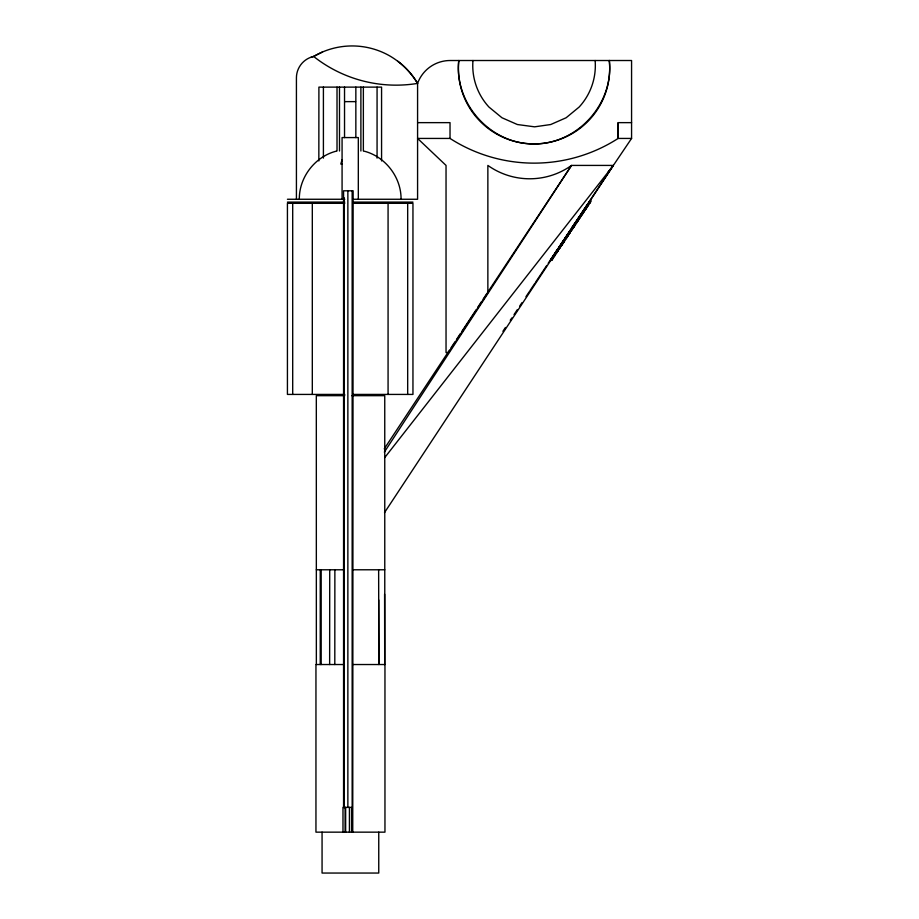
<?xml version="1.0" encoding="UTF-8"?>
<svg xmlns="http://www.w3.org/2000/svg" width="919" height="919" viewBox="0 0 919 919"><rect width="100%" height="100%" fill="white"/><g stroke="black" fill="none" stroke-linecap="round" stroke-linejoin="round"><path stroke-width="1.38" d="M318.847 160.94L318.904 87.121L381.569 87.121L381.569 160.94M323.408 158.102L323.408 87.121M337.02 151.003L337.02 87.121M339.49 151.003L339.49 87.121M344.154 807.801L344.154 197.757M344.533 137.574L344.533 87.121M347.864 807.387L347.864 190.796M352.161 190.796L352.161 807.387L342.982 807.387L342.982 832.154M352.747 832.154L353.137 190.796L343.568 190.796L343.568 807.387M631.571 122.641L618.2 122.641L618.131 138.436A155.38 155.38 0 0 1 450.023 138.436L417.582 138.436L446.037 165.42L446.037 352.54L448.426 352.54L487.863 292.598L487.863 165.42A72.153 72.153 0 0 0 571.526 165.42L613.352 165.42L631.571 138.436L631.571 60.516L450.161 60.516A34.623 34.623 0 0 0 417.582 83.399A132.818 132.818 0 0 1 313.632 56.461L311.242 57.127M299.318 199.262C299.077 177.298 314.953 156.609 336.228 151.164M342.075 159.757L340.8 164.053L342.075 164.053M384.349 452.114L571.526 165.42L487.863 292.035M384.521 512.607L613.352 165.42L608.045 172.14M384.245 448.863L449.448 350.173M451.022 347.796L454.939 341.868M456.502 339.49L460.43 333.563M461.993 331.185L476.111 309.829M477.673 307.451L481.59 301.524M483.164 299.146L487.081 293.218M502.911 331.311L505.473 327.463M510.24 320.306L511.826 317.928M514.043 314.597L517.386 309.577M519.603 306.245L521.981 302.661M525.955 296.699L529.298 291.679M529.93 290.726L534.858 283.328M535.49 282.374L540.418 274.976M541.05 274.023L546.771 265.442M548.206 263.282L613.352 165.42L384.693 457.639M296.423 199.262L296.423 77.885A21.93 21.93 0 0 1 313.632 56.461L322.5 51.992M378.639 569.791L378.858 664.529L378.685 599.935M344.774 101.63L355.607 101.63M417.582 122.641L450.023 122.641L450.023 138.436M631.571 138.436L618.131 138.436L618.2 122.641M287.429 199.262L344.774 199.262M352.896 199.262L417.582 199.262L417.582 83.399C410.747 72.015 401.052 62.469 389.564 55.806A75.863 75.863 0 0 0 313.632 56.461M287.429 202.1L344.774 202.1M352.896 202.1L412.953 202.1M344.774 203.317L287.429 203.317L287.429 394.423L344.774 394.423M352.839 203.317L412.953 203.317L412.953 394.423L352.839 394.423M344.774 395.675L316.32 395.675L316.354 664.529M351.851 395.675L384.751 395.675L384.785 664.529M316.32 569.78L344.154 569.78M352.747 569.78L384.751 569.78M344.143 664.529L315.952 664.529L315.952 832.154L384.958 832.154L384.958 664.529L352.747 664.529M364.154 151.164C385.429 156.609 401.304 177.298 401.063 199.262M590.159 200.262L591.204 200.962L570.825 231.565L569.791 230.853M589.527 201.215L590.515 201.985M589.378 201.433L590.423 202.123M588.987 202.019L590.032 202.708M588.803 202.306L589.837 202.996M588.574 202.651L589.619 203.34M587.54 204.19L588.585 204.88M587.459 204.305L588.505 205.006M587.379 204.443L588.424 205.132M586.827 205.27L587.873 205.959M586.575 205.649L587.62 206.35M586.023 206.465L587.069 207.166M585.748 206.89L586.793 207.591L585.667 207.005M585.483 207.28L586.529 207.97M585.38 207.43L586.448 208.085M585.219 207.671L586.265 208.372M584.978 208.039L586.012 208.751M584.714 208.441L585.748 209.141M584.553 208.682L585.598 209.371M584.461 208.82L585.506 209.521M584.208 209.199L585.265 209.877M583.531 210.221L584.576 210.91M583.197 210.715L584.243 211.404M583.128 210.819L584.174 211.519M583.06 210.922L584.105 211.623M582.795 211.324L583.841 212.013M582.405 211.898L583.45 212.599M582.049 212.438L583.174 213.024M581.991 212.519L583.06 213.185M581.83 212.76L582.922 213.403M581.394 213.426L582.508 214.024M581.267 213.61L582.221 214.437M581.153 213.782L582.198 214.472M581.061 213.932L582.106 214.632M580.946 214.093L581.991 214.793M580.153 215.287L581.199 215.988M579.878 215.701L580.923 216.402M579.498 216.275L580.601 216.884M579.338 216.516L580.383 217.217M580.211 217.458L579.165 216.769L580.153 217.55M578.924 217.137L579.969 217.826M578.396 217.929L579.441 218.63M578.223 218.182L579.269 218.883M577.603 219.124L578.648 219.813M577.454 219.354L578.499 220.043M577.212 219.71L578.258 220.411M577.143 219.813L578.189 220.503M577.006 220.009L578.051 220.709M576.73 220.434L577.775 221.123M576.443 220.859L577.546 221.479M576.156 221.295L577.201 221.984M575.937 221.628L576.994 222.306M575.868 221.72L576.914 222.421M575.753 221.893L576.799 222.582M575.581 222.168L576.615 222.857M575.42 222.398L576.454 223.099M575.294 222.582L576.328 223.306M575.145 222.812L576.19 223.501M574.524 223.742L575.57 224.443M575.34 224.776L574.306 224.075L575.317 224.822M574.111 224.374L575.156 225.063M575.076 225.178L573.996 224.535L574.984 225.316M573.502 225.281L574.501 226.04M573.41 225.419L574.455 226.12M572.882 226.212L573.927 226.913M572.732 226.43L573.755 227.165M572.503 226.775L573.548 227.475M572.48 226.821L573.502 227.533M572.227 227.188L573.272 227.889M571.871 227.728L572.974 228.337M571.572 228.176L572.663 228.797M570.745 229.417L571.79 230.106M570.102 230.393L571.147 231.083M569.964 230.589L571.009 231.289M569.217 231.714L570.262 232.415L565.587 239.434L564.588 238.676M569.102 231.887L570.148 232.576M569.01 232.025L570.056 232.725M568.953 232.116L569.987 232.817M568.47 232.84L569.516 233.541M568.011 233.529L569.056 234.219M567.873 233.736L568.918 234.437M567.609 234.138L568.654 234.839M567.299 234.598L568.344 235.298M567.218 234.713L568.264 235.413M567 235.046L568.045 235.746M567.689 236.275L566.644 235.574L567.597 236.413M566.426 235.907L567.437 236.654M565.667 237.056L566.713 237.745M565.162 237.814L566.207 238.503M564.817 238.331L565.863 239.02M563.944 239.641L564.99 240.33L551.584 260.468L550.538 259.778M563.692 240.02L564.737 240.721M563.45 240.376L564.496 241.077M563.313 240.594L564.3 241.364M563.163 240.801L564.209 241.502M562.773 241.387L563.818 242.088M562.669 241.548L563.715 242.248M562.589 241.674L563.634 242.375M562.359 242.019L563.404 242.719M561.52 243.271L562.566 243.972M561.256 243.684L562.302 244.374M561.164 243.811L562.21 244.511M560.923 244.178L561.957 244.879M560.808 244.351L561.842 245.051M560.613 244.649L561.658 245.339M560.188 245.27L561.233 245.97M559.82 245.832L560.854 246.533M559.269 246.648L560.314 247.349M559.2 246.774L560.211 247.51M559.016 247.05L560.085 247.705M558.763 247.406L559.809 248.107M557.994 248.578L559.051 249.256M557.316 249.6L558.361 250.29M557.098 249.911L558.143 250.611M557.017 250.037L558.063 250.738M556.914 250.198L557.948 250.91M556.868 250.267L557.867 251.036M556.684 250.542L557.73 251.232M556.386 250.99L557.431 251.68M556.225 251.243L557.236 251.978M556.064 251.461L557.109 252.162M555.961 251.634L557.017 252.311M555.616 252.151L556.661 252.84M555.421 252.449L556.535 253.035M555.352 252.541L556.397 253.242M555.237 252.725L556.282 253.414M555.087 252.943L556.133 253.644M554.306 254.115L555.352 254.804M553.916 254.701L554.961 255.402M554.789 255.654L553.743 254.954L554.708 255.781M553.387 255.493L554.467 256.137M553.192 255.781L554.306 256.378M552.721 256.493L553.766 257.182M552.17 257.331L553.215 258.021M552.066 257.469L553.077 258.228M551.837 257.825L552.859 258.549M551.676 258.067L552.652 258.859M551.469 258.377L552.549 259.02M551.285 258.653L552.33 259.353M550.883 259.25L551.928 259.951M550.642 259.629L551.733 260.238M384.601 594.191L384.705 664.529M407.68 203.317L407.68 394.423M388.071 203.317L388.071 394.423M378.754 832.154L378.754 873.05L322.064 873.05L322.064 832.154M377.066 87.121L377.066 158.102M363.361 87.121L363.361 151.003M360.891 87.121L360.891 151.003M358.318 199.262L358.318 137.574L342.075 137.574L342.075 199.262M355.848 87.121L355.848 137.574M351.575 807.387L351.575 832.154M349.427 807.387L349.427 832.154M345.647 807.387L345.647 832.154M345.13 807.387L345.13 832.154M334.872 569.78L334.803 664.529M329.726 569.78L329.645 664.529M321.179 569.78L321.179 664.529M320.249 569.78L320.249 664.529M312.311 203.317L312.311 394.423M292.702 203.317L292.702 394.423M595.133 60.516A61.286 61.286 0 0 1 579.131 107.063L566.138 117.758L550.722 124.525L534.605 126.833L517.374 124.525L501.958 117.758L488.965 107.063A61.286 61.286 0 0 1 472.963 60.516M397.87 61.263A75.863 75.863 0 0 1 417.582 83.399M609.297 60.516C614.11 103.606 577.408 144.283 534.042 143.915C490.689 144.283 453.986 103.606 458.788 60.516A75.657 75.657 0 0 0 534.042 143.915A75.657 75.657 0 0 0 609.297 60.516M587.448 206.591L586.402 205.902L587.425 206.637M582.772 213.622L581.727 212.932L582.738 213.667M574.8 225.603L573.755 224.902L574.777 225.626M573.111 228.142L572.077 227.43L573.065 228.199M566.529 238.01L565.495 237.32L566.506 238.055M562.704 243.753L561.67 243.064L562.692 243.776"/></g></svg>
